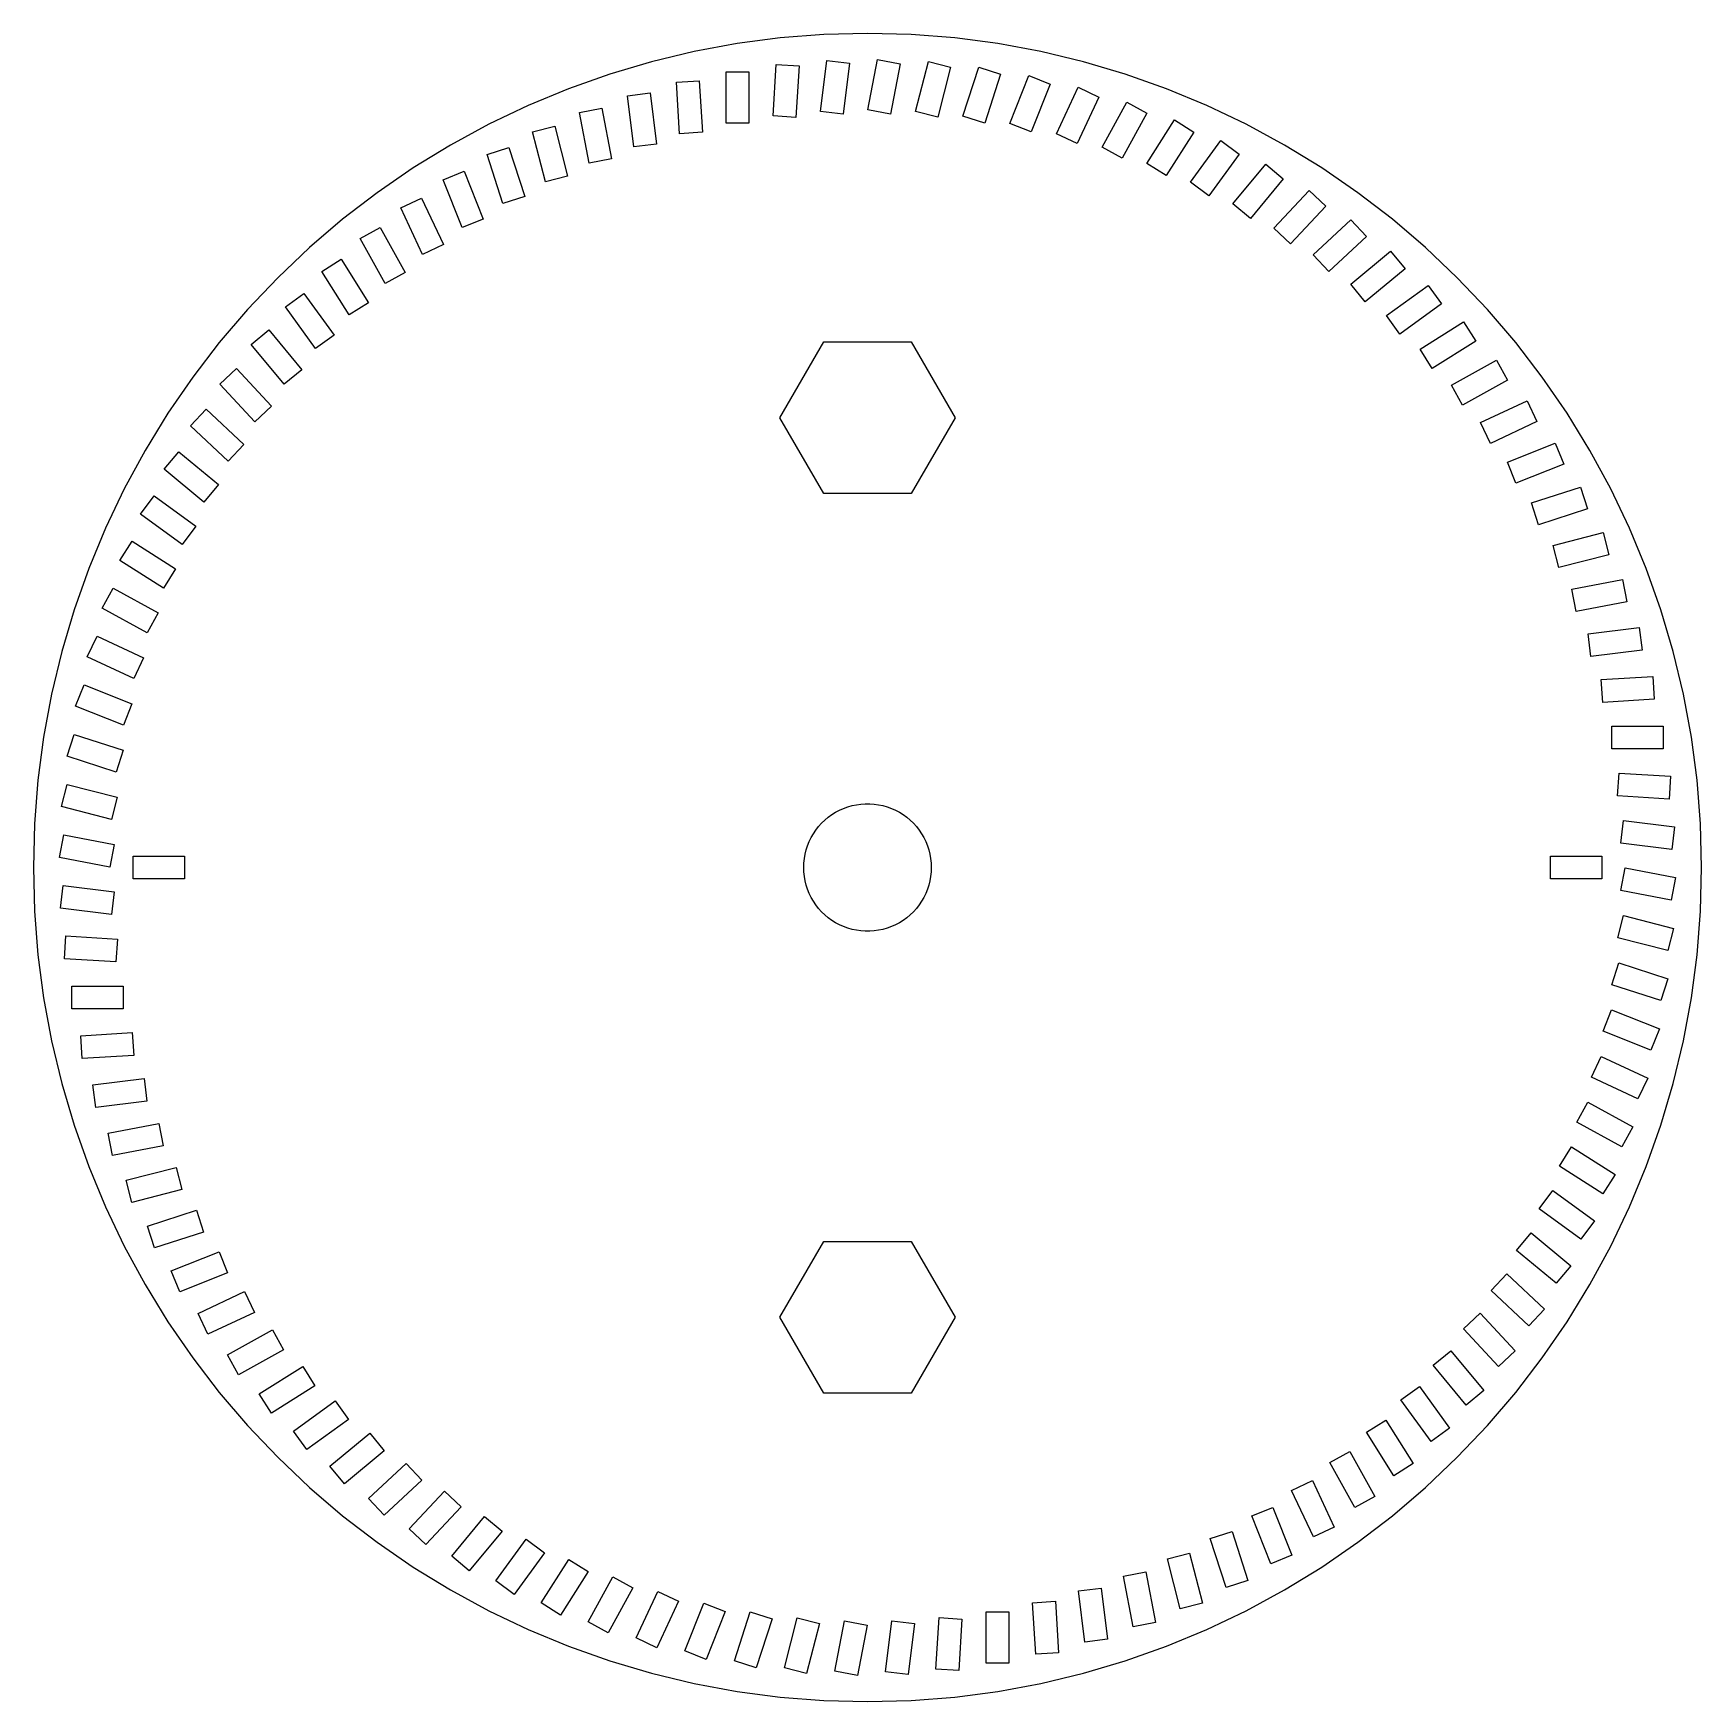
# Model space of a CAD drawing. Header units: metres. Extents: x -40.8 to 40.8, y -40.8 to 40.8.
import ezdxf

# ---------------------------------------------------------------- set-up
doc = ezdxf.new("R2010")
doc.units = ezdxf.units.M

msp = doc.modelspace()

# ---------------------------------------------------------------- linework, layer by layer
for p, q in [((0, 40.8), (-2.13531, 40.7441)), ((2.13531, 40.7441), (0, 40.8)), ((-6.38253, 40.2977), (-8.4828, 39.9084)), ((-4.26476, 40.5765), (-6.38253, 40.2977)), ((-2.13531, 40.7441), (-4.26476, 40.5765)), ((4.26476, 40.5765), (2.13531, 40.7441)), ((6.38253, 40.2977), (4.26476, 40.5765)), ((8.4828, 39.9084), (6.38253, 40.2977)), ((-10.5598, 39.4098), (-12.6079, 38.8031)), ((-8.4828, 39.9084), (-10.5598, 39.4098)), ((-4.62077, 36.7627), (-4.46254, 39.2777)), ((-4.46254, 39.2777), (-3.34475, 39.2074)), ((-3.34475, 39.2074), (-3.50298, 36.6924)), ((-2.3033, 36.9803), (-1.98746, 39.4804)), ((-1.98746, 39.4804), (-0.876295, 39.34)), ((-0.876295, 39.34), (-1.19213, 36.8399)), ((0.023252, 37.0519), (0.495453, 39.5273)), ((0.495453, 39.5273), (1.59561, 39.3174)), ((1.59561, 39.3174), (1.12341, 36.8421)), ((2.34972, 36.9774), (2.97641, 39.4182)), ((2.97641, 39.4182), (4.06123, 39.1397)), ((10.5598, 39.4098), (8.4828, 39.9084)), ((12.6079, 38.8031), (10.5598, 39.4098)), ((-12.6079, 38.8031), (-14.6214, 38.0901)), ((-9.35015, 38.4087), (-8.23236, 38.479)), ((-9.19192, 35.8937), (-9.35015, 38.4087)), ((-8.23236, 38.479), (-8.07413, 35.964)), ((-6.92, 36.4), (-6.92, 38.92)), ((-6.92, 38.92), (-5.8, 38.92)), ((-5.8, 38.92), (-5.8, 36.4)), ((4.06123, 39.1397), (3.43453, 36.6988)), ((4.66691, 36.7569), (5.44563, 39.1535)), ((5.44563, 39.1535), (6.51081, 38.8074)), ((6.51081, 38.8074), (5.73209, 36.4108)), ((6.96568, 36.3913), (7.89335, 38.7343)), ((7.89335, 38.7343), (8.9347, 38.322)), ((14.6214, 38.0901), (12.6079, 38.8031)), ((-14.6214, 38.0901), (-16.5949, 37.2727)), ((-11.7434, 37.7458), (-10.6322, 37.8862)), ((-11.4276, 35.2457), (-11.7434, 37.7458)), ((-10.6322, 37.8862), (-10.3164, 35.386)), ((8.9347, 38.322), (8.00703, 35.979)), ((9.23696, 35.8821), (10.3099, 38.1623)), ((11.3233, 37.6854), (10.2504, 35.4052)), ((10.3099, 38.1623), (11.3233, 37.6854)), ((16.5949, 37.2727), (14.6214, 38.0901)), ((-16.5949, 37.2727), (-18.5228, 36.3531)), ((-14.0903, 36.9339), (-12.9901, 37.1438)), ((-13.6181, 34.4586), (-14.0903, 36.9339)), ((-12.9901, 37.1438), (-12.5179, 34.6684)), ((-3.50298, 36.6924), (-4.62077, 36.7627)), ((-1.19213, 36.8399), (-2.3033, 36.9803)), ((1.12341, 36.8421), (0.023252, 37.0519)), ((3.43453, 36.6988), (2.34972, 36.9774)), ((5.73209, 36.4108), (4.66691, 36.7569)), ((11.4718, 35.2313), (12.6858, 37.4396)), ((13.6673, 36.9), (12.4533, 34.6917)), ((12.6858, 37.4396), (13.6673, 36.9)), ((18.5228, 36.3531), (16.5949, 37.2727)), ((-18.5228, 36.3531), (-20.4, 35.3338)), ((-16.3816, 35.9763), (-15.2968, 36.2549)), ((-15.7549, 33.5355), (-16.3816, 35.9763)), ((-15.2968, 36.2549), (-14.6701, 33.814)), ((-8.07413, 35.964), (-9.19192, 35.8937)), ((-5.8, 36.4), (-6.92, 36.4)), ((8.00703, 35.979), (6.96568, 36.3913)), ((13.6613, 34.4415), (15.0116, 36.5692)), ((15.9573, 35.969), (14.607, 33.8413)), ((15.0116, 36.5692), (15.9573, 35.969)), ((20.4, 35.3338), (18.5228, 36.3531)), ((-20.4, 35.3338), (-22.2213, 34.2178)), ((-18.6083, 34.8767), (-17.5431, 35.2228)), ((-17.5431, 35.2228), (-16.7643, 32.8262)), ((-10.3164, 35.386), (-11.4276, 35.2457)), ((10.2504, 35.4052), (9.23696, 35.8821)), ((12.4533, 34.6917), (11.4718, 35.2313)), ((15.797, 33.5157), (17.2782, 35.5544)), ((17.2782, 35.5544), (18.1843, 34.8961)), ((22.2213, 34.2178), (20.4, 35.3338)), ((-17.8295, 32.4801), (-18.6083, 34.8767)), ((-12.5179, 34.6684), (-13.6181, 34.4586)), ((14.607, 33.8413), (13.6613, 34.4415)), ((18.1843, 34.8961), (16.7031, 32.8574)), ((17.8703, 32.4577), (19.4766, 34.3993)), ((19.4766, 34.3993), (20.3396, 33.6854)), ((-22.2213, 34.2178), (-23.9816, 33.0079)), ((-20.7615, 33.6395), (-19.7201, 34.0518)), ((-19.8338, 31.2964), (-20.7615, 33.6395)), ((-19.7201, 34.0518), (-18.7924, 31.7087)), ((-14.6701, 33.814), (-15.7549, 33.5355)), ((16.7031, 32.8574), (15.797, 33.5157)), ((20.3396, 33.6854), (18.7333, 31.7437)), ((23.9816, 33.0079), (22.2213, 34.2178)), ((-23.9816, 33.0079), (-25.6763, 31.7076)), ((-22.8327, 32.2695), (-21.8193, 32.7463)), ((-21.8193, 32.7463), (-20.7464, 30.4662)), ((-16.7643, 32.8262), (-17.8295, 32.4801)), ((19.8731, 31.2715), (21.5981, 33.1085)), ((21.5981, 33.1085), (22.4146, 32.3418)), ((25.6763, 31.7076), (23.9816, 33.0079)), ((-21.7598, 29.9893), (-22.8327, 32.2695)), ((18.7333, 31.7437), (17.8703, 32.4577)), ((22.4146, 32.3418), (20.6895, 30.5048)), ((-25.6763, 31.7076), (-27.3005, 30.3203)), ((-24.8139, 30.7721), (-23.8324, 31.3117)), ((-23.8324, 31.3117), (-22.6184, 29.1034)), ((-18.7924, 31.7087), (-19.8338, 31.2964)), ((20.6895, 30.5048), (19.8731, 31.2715)), ((21.7974, 29.962), (23.6344, 31.687)), ((23.6344, 31.687), (24.4011, 30.8706)), ((27.3005, 30.3203), (25.6763, 31.7076)), ((-27.3005, 30.3203), (-28.85, 28.85)), ((-23.5999, 28.5638), (-24.8139, 30.7721)), ((-20.7464, 30.4662), (-21.7598, 29.9893)), ((24.4011, 30.8706), (22.5641, 29.1455)), ((28.85, 28.85), (27.3005, 30.3203)), ((-26.6971, 29.1533), (-25.7515, 29.7534)), ((-25.7515, 29.7534), (-24.4012, 27.6257)), ((22.5641, 29.1455), (21.7974, 29.962)), ((23.6357, 28.5342), (25.5774, 30.1405)), ((25.5774, 30.1405), (26.2913, 29.2775)), ((-28.85, 28.85), (-30.3203, 27.3005)), ((-25.3468, 27.0256), (-26.6971, 29.1533)), ((-22.6184, 29.1034), (-23.5999, 28.5638)), ((26.2913, 29.2775), (24.3496, 27.6712)), ((30.3203, 27.3005), (28.85, 28.85)), ((-28.475, 27.4195), (-27.5689, 28.0778)), ((-27.5689, 28.0778), (-26.0877, 26.0391)), ((24.3496, 27.6712), (23.6357, 28.5342)), ((25.3807, 26.9938), (27.4195, 28.475)), ((27.4195, 28.475), (28.0778, 27.5689)), ((-30.3203, 27.3005), (-31.7076, 25.6763)), ((-26.9938, 25.3807), (-28.475, 27.4195)), ((-24.4012, 27.6257), (-25.3468, 27.0256)), ((26.0391, 26.0877), (25.3807, 26.9938)), ((28.0778, 27.5689), (26.0391, 26.0877)), ((31.7076, 25.6763), (30.3203, 27.3005)), ((-30.1405, 25.5774), (-29.2775, 26.2913)), ((-29.2775, 26.2913), (-27.6712, 24.3496)), ((27.0256, 25.3468), (29.1533, 26.6971)), ((29.1533, 26.6971), (29.7534, 25.7515)), ((-31.7076, 25.6763), (-33.0079, 23.9816)), ((-28.5342, 23.6357), (-30.1405, 25.5774)), ((-26.0877, 26.0391), (-26.9938, 25.3807)), ((-4.28, 22), (-2.14, 25.7066)), ((-2.14, 25.7066), (2.14, 25.7066)), ((2.14, 25.7066), (4.28, 22)), ((27.6257, 24.4012), (27.0256, 25.3468)), ((29.7534, 25.7515), (27.6257, 24.4012)), ((33.0079, 23.9816), (31.7076, 25.6763)), ((28.5638, 23.5999), (30.7721, 24.8139)), ((30.7721, 24.8139), (31.3117, 23.8324)), ((-33.0079, 23.9816), (-34.2178, 22.2213)), ((-31.687, 23.6344), (-30.8706, 24.4011)), ((-30.8706, 24.4011), (-29.1455, 22.5641)), ((-27.6712, 24.3496), (-28.5342, 23.6357)), ((31.3117, 23.8324), (29.1034, 22.6184)), ((34.2178, 22.2213), (33.0079, 23.9816)), ((-29.962, 21.7974), (-31.687, 23.6344)), ((29.1034, 22.6184), (28.5638, 23.5999)), ((-34.2178, 22.2213), (-35.3338, 20.4)), ((-33.1085, 21.5981), (-32.3418, 22.4146)), ((-32.3418, 22.4146), (-30.5048, 20.6895)), ((-29.1455, 22.5641), (-29.962, 21.7974)), ((29.9893, 21.7598), (32.2695, 22.8327)), ((32.2695, 22.8327), (32.7463, 21.8193)), ((35.3338, 20.4), (34.2178, 22.2213)), ((-31.2715, 19.8731), (-33.1085, 21.5981)), ((-2.14, 18.2934), (-4.28, 22)), ((4.28, 22), (2.14, 18.2934)), ((30.4662, 20.7464), (29.9893, 21.7598)), ((32.7463, 21.8193), (30.4662, 20.7464)), ((-35.3338, 20.4), (-36.3531, 18.5228)), ((-30.5048, 20.6895), (-31.2715, 19.8731)), ((31.2964, 19.8338), (33.6395, 20.7615)), ((33.6395, 20.7615), (34.0518, 19.7201)), ((36.3531, 18.5228), (35.3338, 20.4)), ((-34.3993, 19.4766), (-33.6854, 20.3396)), ((-33.6854, 20.3396), (-31.7437, 18.7333)), ((31.7087, 18.7924), (31.2964, 19.8338)), ((34.0518, 19.7201), (31.7087, 18.7924)), ((-32.4577, 17.8703), (-34.3993, 19.4766)), ((-36.3531, 18.5228), (-37.2727, 16.5949)), ((-35.5544, 17.2782), (-34.8961, 18.1843)), ((-34.8961, 18.1843), (-32.8574, 16.7031)), ((-31.7437, 18.7333), (-32.4577, 17.8703)), ((2.14, 18.2934), (-2.14, 18.2934)), ((32.4801, 17.8295), (34.8767, 18.6083)), ((34.8767, 18.6083), (35.2228, 17.5431)), ((37.2727, 16.5949), (36.3531, 18.5228)), ((-33.5157, 15.797), (-35.5544, 17.2782)), ((32.8262, 16.7643), (32.4801, 17.8295)), ((35.2228, 17.5431), (32.8262, 16.7643)), ((-37.2727, 16.5949), (-38.0901, 14.6214)), ((-32.8574, 16.7031), (-33.5157, 15.797)), ((33.5355, 15.7549), (35.9763, 16.3816)), ((35.9763, 16.3816), (36.2549, 15.2968)), ((38.0901, 14.6214), (37.2727, 16.5949)), ((-36.5692, 15.0116), (-35.969, 15.9573)), ((-35.969, 15.9573), (-33.8413, 14.607)), ((33.814, 14.6701), (33.5355, 15.7549)), ((-34.4415, 13.6613), (-36.5692, 15.0116)), ((36.2549, 15.2968), (33.814, 14.6701)), ((-38.0901, 14.6214), (-38.8031, 12.6079)), ((-33.8413, 14.607), (-34.4415, 13.6613)), ((34.4586, 13.6181), (36.9339, 14.0903)), ((36.9339, 14.0903), (37.1438, 12.9901)), ((38.8031, 12.6079), (38.0901, 14.6214)), ((-37.4396, 12.6858), (-36.9, 13.6673)), ((-36.9, 13.6673), (-34.6917, 12.4533)), ((34.6684, 12.5179), (34.4586, 13.6181)), ((-38.8031, 12.6079), (-39.4098, 10.5598)), ((-35.2313, 11.4718), (-37.4396, 12.6858)), ((-34.6917, 12.4533), (-35.2313, 11.4718)), ((37.1438, 12.9901), (34.6684, 12.5179)), ((39.4098, 10.5598), (38.8031, 12.6079)), ((35.2457, 11.4276), (37.7458, 11.7434)), ((35.386, 10.3164), (35.2457, 11.4276)), ((37.7458, 11.7434), (37.8862, 10.6322)), ((-38.1623, 10.3099), (-37.6854, 11.3233)), ((-37.6854, 11.3233), (-35.4052, 10.2504)), ((37.8862, 10.6322), (35.386, 10.3164)), ((-39.4098, 10.5598), (-39.9084, 8.4828)), ((-35.8821, 9.23696), (-38.1623, 10.3099)), ((-35.4052, 10.2504), (-35.8821, 9.23696)), ((39.9084, 8.4828), (39.4098, 10.5598)), ((35.8937, 9.19192), (38.4087, 9.35015)), ((35.964, 8.07413), (35.8937, 9.19192)), ((38.4087, 9.35015), (38.479, 8.23236)), ((-39.9084, 8.4828), (-40.2977, 6.38253)), ((-38.7343, 7.89335), (-38.322, 8.9347)), ((-38.322, 8.9347), (-35.979, 8.00703)), ((38.479, 8.23236), (35.964, 8.07413)), ((40.2977, 6.38253), (39.9084, 8.4828)), ((-36.3913, 6.96568), (-38.7343, 7.89335)), ((-35.979, 8.00703), (-36.3913, 6.96568)), ((36.4, 5.8), (36.4, 6.92)), ((36.4, 6.92), (38.92, 6.92)), ((38.92, 6.92), (38.92, 5.8)), ((-40.2977, 6.38253), (-40.5765, 4.26476)), ((-39.1535, 5.44563), (-38.8074, 6.51081)), ((-38.8074, 6.51081), (-36.4108, 5.73209)), ((-36.4108, 5.73209), (-36.7569, 4.66691)), ((38.92, 5.8), (36.4, 5.8)), ((40.5765, 4.26476), (40.2977, 6.38253)), ((-36.7569, 4.66691), (-39.1535, 5.44563)), ((-40.5765, 4.26476), (-40.7441, 2.13531)), ((36.6924, 3.50298), (36.7627, 4.62077)), ((36.7627, 4.62077), (39.2777, 4.46254)), ((39.2777, 4.46254), (39.2074, 3.34475)), ((40.7441, 2.13531), (40.5765, 4.26476)), ((-39.4182, 2.97641), (-39.1397, 4.06123)), ((-39.1397, 4.06123), (-36.6988, 3.43453)), ((-36.6988, 3.43453), (-36.9774, 2.34972)), ((39.2074, 3.34475), (36.6924, 3.50298)), ((-36.9774, 2.34972), (-39.4182, 2.97641)), ((-2.08769, 2.31861), (-1.92086, 2.45859)), ((-1.92086, 2.45859), (-1.74468, 2.5866)), ((-1.74468, 2.5866), (-1.56, 2.702)), ((-1.56, 2.702), (-1.36772, 2.80424)), ((-1.36772, 2.80424), (-1.16877, 2.89281)), ((-1.16877, 2.89281), (-0.964132, 2.9673)), ((-0.964132, 2.9673), (-0.754796, 3.02732)), ((-0.754796, 3.02732), (-0.541781, 3.0726)), ((-0.541781, 3.0726), (-0.326128, 3.10291)), ((-0.326128, 3.10291), (-0.108886, 3.1181)), ((-0.108886, 3.1181), (0.108886, 3.1181)), ((0.108886, 3.1181), (0.326128, 3.10291)), ((0.326128, 3.10291), (0.541781, 3.0726)), ((0.541781, 3.0726), (0.754796, 3.02732)), ((0.754796, 3.02732), (0.964132, 2.9673)), ((0.964132, 2.9673), (1.16877, 2.89281)), ((1.16877, 2.89281), (1.36772, 2.80424)), ((1.36772, 2.80424), (1.56, 2.702)), ((1.56, 2.702), (1.74468, 2.5866)), ((1.74468, 2.5866), (1.92086, 2.45859)), ((1.92086, 2.45859), (2.08769, 2.31861)), ((-40.7441, 2.13531), (-40.8, 0)), ((-2.7548, 1.46475), (-2.64591, 1.65335)), ((-2.64591, 1.65335), (-2.52413, 1.83389)), ((-2.52413, 1.83389), (-2.39006, 2.0055)), ((-2.39006, 2.0055), (-2.24434, 2.16733)), ((-2.24434, 2.16733), (-2.08769, 2.31861)), ((2.08769, 2.31861), (2.24434, 2.16733)), ((2.24434, 2.16733), (2.39006, 2.0055)), ((2.39006, 2.0055), (2.52413, 1.83389)), ((2.52413, 1.83389), (2.64591, 1.65335)), ((2.64591, 1.65335), (2.7548, 1.46475)), ((36.8399, 1.19213), (36.9803, 2.3033)), ((36.9803, 2.3033), (39.4804, 1.98746)), ((39.4804, 1.98746), (39.34, 0.876295)), ((40.8, 0), (40.7441, 2.13531)), ((-39.5273, 0.495453), (-39.3174, 1.59561)), ((-39.3174, 1.59561), (-36.8421, 1.12341)), ((-36.8421, 1.12341), (-37.0519, 0.023252)), ((-3.05182, 0.648684), (-2.99914, 0.859988)), ((-2.99914, 0.859988), (-2.93184, 1.0671)), ((-2.93184, 1.0671), (-2.85026, 1.26902)), ((-2.85026, 1.26902), (-2.7548, 1.46475)), ((2.7548, 1.46475), (2.85026, 1.26902)), ((2.85026, 1.26902), (2.93184, 1.0671)), ((2.93184, 1.0671), (2.99914, 0.859988)), ((2.99914, 0.859988), (3.05182, 0.648684)), ((39.34, 0.876295), (36.8399, 1.19213)), ((-40.8, 0), (-40.7441, -2.13531)), ((-37.0519, 0.023252), (-39.5273, 0.495453)), ((-35.92, -0.559999), (-35.92, 0.559999)), ((-35.92, 0.559999), (-33.4, 0.559999)), ((-33.4, 0.559999), (-33.4, -0.559999)), ((-3.12, 0), (-3.1124, 0.21764)), ((-3.1124, -0.21764), (-3.12, 0)), ((-3.1124, 0.21764), (-3.08964, 0.434219)), ((-3.08964, 0.434219), (-3.05182, 0.648684)), ((3.05182, 0.648684), (3.08964, 0.434219)), ((3.08964, 0.434219), (3.1124, 0.21764)), ((3.1124, 0.21764), (3.12, 0)), ((3.12, 0), (3.1124, -0.21764)), ((33.4, -0.559999), (33.4, 0.559999)), ((33.4, 0.559999), (35.92, 0.559999)), ((35.92, 0.559999), (35.92, -0.559999)), ((40.7441, -2.13531), (40.8, 0)), ((-33.4, -0.559999), (-35.92, -0.559999)), ((-3.08964, -0.434219), (-3.1124, -0.21764)), ((-3.05182, -0.648684), (-3.08964, -0.434219)), ((-2.99914, -0.859988), (-3.05182, -0.648684)), ((3.05182, -0.648684), (2.99914, -0.859988)), ((3.08964, -0.434219), (3.05182, -0.648684)), ((3.1124, -0.21764), (3.08964, -0.434219)), ((35.92, -0.559999), (33.4, -0.559999)), ((36.8421, -1.12341), (37.0519, -0.023252)), ((37.0519, -0.023252), (39.5273, -0.495453)), ((39.5273, -0.495453), (39.3174, -1.59561)), ((-39.4804, -1.98746), (-39.34, -0.876295)), ((-39.34, -0.876295), (-36.8399, -1.19213)), ((-36.8399, -1.19213), (-36.9803, -2.3033)), ((-2.93184, -1.0671), (-2.99914, -0.859988)), ((-2.85026, -1.26902), (-2.93184, -1.0671)), ((-2.7548, -1.46475), (-2.85026, -1.26902)), ((-2.64591, -1.65335), (-2.7548, -1.46475)), ((2.7548, -1.46475), (2.64591, -1.65335)), ((2.85026, -1.26902), (2.7548, -1.46475)), ((2.93184, -1.0671), (2.85026, -1.26902)), ((2.99914, -0.859988), (2.93184, -1.0671)), ((39.3174, -1.59561), (36.8421, -1.12341)), ((-40.7441, -2.13531), (-40.5765, -4.26476)), ((-36.9803, -2.3033), (-39.4804, -1.98746)), ((-2.52413, -1.83389), (-2.64591, -1.65335)), ((-2.39006, -2.0055), (-2.52413, -1.83389)), ((-2.24434, -2.16733), (-2.39006, -2.0055)), ((-2.08769, -2.31861), (-2.24434, -2.16733)), ((-1.92086, -2.45859), (-2.08769, -2.31861)), ((2.08769, -2.31861), (1.92086, -2.45859)), ((2.24434, -2.16733), (2.08769, -2.31861)), ((2.39006, -2.0055), (2.24434, -2.16733)), ((2.52413, -1.83389), (2.39006, -2.0055)), ((2.64591, -1.65335), (2.52413, -1.83389)), ((36.6988, -3.43453), (36.9774, -2.34972)), ((36.9774, -2.34972), (39.4182, -2.97641)), ((40.5765, -4.26476), (40.7441, -2.13531)), ((-1.74468, -2.5866), (-1.92086, -2.45859)), ((-1.56, -2.702), (-1.74468, -2.5866)), ((-1.36772, -2.80424), (-1.56, -2.702)), ((-1.16877, -2.89281), (-1.36772, -2.80424)), ((-0.964132, -2.9673), (-1.16877, -2.89281)), ((-0.754796, -3.02732), (-0.964132, -2.9673)), ((-0.541781, -3.0726), (-0.754796, -3.02732)), ((-0.326128, -3.10291), (-0.541781, -3.0726)), ((-0.108886, -3.1181), (-0.326128, -3.10291)), ((0.108886, -3.1181), (-0.108886, -3.1181)), ((0.326128, -3.10291), (0.108886, -3.1181)), ((0.541781, -3.0726), (0.326128, -3.10291)), ((0.754796, -3.02732), (0.541781, -3.0726)), ((0.964132, -2.9673), (0.754796, -3.02732)), ((1.16877, -2.89281), (0.964132, -2.9673)), ((1.36772, -2.80424), (1.16877, -2.89281)), ((1.56, -2.702), (1.36772, -2.80424)), ((1.74468, -2.5866), (1.56, -2.702)), ((1.92086, -2.45859), (1.74468, -2.5866)), ((39.4182, -2.97641), (39.1397, -4.06123)), ((-39.2777, -4.46254), (-39.2074, -3.34475)), ((-39.2074, -3.34475), (-36.6924, -3.50298)), ((-36.6924, -3.50298), (-36.7627, -4.62077)), ((39.1397, -4.06123), (36.6988, -3.43453)), ((-40.5765, -4.26476), (-40.2977, -6.38253)), ((-36.7627, -4.62077), (-39.2777, -4.46254)), ((36.4108, -5.73209), (36.7569, -4.66691)), ((36.7569, -4.66691), (39.1535, -5.44563)), ((40.2977, -6.38253), (40.5765, -4.26476)), ((39.1535, -5.44563), (38.8074, -6.51081)), ((-40.2977, -6.38253), (-39.9084, -8.4828)), ((-38.92, -6.92), (-38.92, -5.8)), ((-38.92, -5.8), (-36.4, -5.8)), ((-36.4, -5.8), (-36.4, -6.92)), ((38.8074, -6.51081), (36.4108, -5.73209)), ((39.9084, -8.4828), (40.2977, -6.38253)), ((-36.4, -6.92), (-38.92, -6.92)), ((35.979, -8.00703), (36.3913, -6.96568)), ((36.3913, -6.96568), (38.7343, -7.89335)), ((-38.479, -8.23236), (-35.964, -8.07413)), ((-35.964, -8.07413), (-35.8937, -9.19192)), ((38.322, -8.9347), (35.979, -8.00703)), ((38.7343, -7.89335), (38.322, -8.9347)), ((-39.9084, -8.4828), (-39.4098, -10.5598)), ((-38.4087, -9.35015), (-38.479, -8.23236)), ((39.4098, -10.5598), (39.9084, -8.4828)), ((-35.8937, -9.19192), (-38.4087, -9.35015)), ((35.4052, -10.2504), (35.8821, -9.23696)), ((35.8821, -9.23696), (38.1623, -10.3099)), ((-39.4098, -10.5598), (-38.8031, -12.6079)), ((-37.8862, -10.6322), (-35.386, -10.3164)), ((-35.386, -10.3164), (-35.2457, -11.4276)), ((37.6854, -11.3233), (35.4052, -10.2504)), ((38.1623, -10.3099), (37.6854, -11.3233)), ((38.8031, -12.6079), (39.4098, -10.5598)), ((-37.7458, -11.7434), (-37.8862, -10.6322)), ((-35.2457, -11.4276), (-37.7458, -11.7434)), ((34.6917, -12.4533), (35.2313, -11.4718)), ((35.2313, -11.4718), (37.4396, -12.6858)), ((-38.8031, -12.6079), (-38.0901, -14.6214)), ((-37.1438, -12.9901), (-34.6684, -12.5179)), ((-36.9339, -14.0903), (-37.1438, -12.9901)), ((-34.6684, -12.5179), (-34.4586, -13.6181)), ((36.9, -13.6673), (34.6917, -12.4533)), ((37.4396, -12.6858), (36.9, -13.6673)), ((38.0901, -14.6214), (38.8031, -12.6079)), ((-34.4586, -13.6181), (-36.9339, -14.0903)), ((33.8413, -14.607), (34.4415, -13.6613)), ((34.4415, -13.6613), (36.5692, -15.0116)), ((-38.0901, -14.6214), (-37.2727, -16.5949)), ((-36.2549, -15.2968), (-33.814, -14.6701)), ((-33.814, -14.6701), (-33.5355, -15.7549)), ((35.969, -15.9573), (33.8413, -14.607)), ((37.2727, -16.5949), (38.0901, -14.6214)), ((-35.9763, -16.3816), (-36.2549, -15.2968)), ((36.5692, -15.0116), (35.969, -15.9573)), ((-33.5355, -15.7549), (-35.9763, -16.3816)), ((32.8574, -16.7031), (33.5157, -15.797)), ((33.5157, -15.797), (35.5544, -17.2782)), ((-37.2727, -16.5949), (-36.3531, -18.5228)), ((-35.2228, -17.5431), (-32.8262, -16.7643)), ((-32.8262, -16.7643), (-32.4801, -17.8295)), ((34.8961, -18.1843), (32.8574, -16.7031)), ((36.3531, -18.5228), (37.2727, -16.5949)), ((-34.8767, -18.6083), (-35.2228, -17.5431)), ((-32.4801, -17.8295), (-34.8767, -18.6083)), ((31.7437, -18.7333), (32.4577, -17.8703)), ((32.4577, -17.8703), (34.3993, -19.4766)), ((35.5544, -17.2782), (34.8961, -18.1843)), ((-36.3531, -18.5228), (-35.3338, -20.4)), ((-4.28, -22), (-2.14, -18.2934)), ((-2.14, -18.2934), (2.14, -18.2934)), ((2.14, -18.2934), (4.28, -22)), ((33.6854, -20.3396), (31.7437, -18.7333)), ((35.3338, -20.4), (36.3531, -18.5228)), ((-34.0518, -19.7201), (-31.7087, -18.7924)), ((-31.7087, -18.7924), (-31.2964, -19.8338)), ((34.3993, -19.4766), (33.6854, -20.3396)), ((-35.3338, -20.4), (-34.2178, -22.2213)), ((-33.6395, -20.7615), (-34.0518, -19.7201)), ((-31.2964, -19.8338), (-33.6395, -20.7615)), ((30.5048, -20.6895), (31.2715, -19.8731)), ((31.2715, -19.8731), (33.1085, -21.5981)), ((34.2178, -22.2213), (35.3338, -20.4)), ((-32.7463, -21.8193), (-30.4662, -20.7464)), ((-30.4662, -20.7464), (-29.9893, -21.7598)), ((32.3418, -22.4146), (30.5048, -20.6895)), ((-32.2695, -22.8327), (-32.7463, -21.8193)), ((-29.9893, -21.7598), (-32.2695, -22.8327)), ((-2.14, -25.7066), (-4.28, -22)), ((4.28, -22), (2.14, -25.7066)), ((29.1455, -22.5641), (29.962, -21.7974)), ((29.962, -21.7974), (31.687, -23.6344)), ((33.1085, -21.5981), (32.3418, -22.4146)), ((-34.2178, -22.2213), (-33.0079, -23.9816)), ((-31.3117, -23.8324), (-29.1034, -22.6184)), ((-29.1034, -22.6184), (-28.5638, -23.5999)), ((30.8706, -24.4011), (29.1455, -22.5641)), ((33.0079, -23.9816), (34.2178, -22.2213)), ((-28.5638, -23.5999), (-30.7721, -24.8139)), ((27.6712, -24.3496), (28.5342, -23.6357)), ((28.5342, -23.6357), (30.1405, -25.5774)), ((31.687, -23.6344), (30.8706, -24.4011)), ((-33.0079, -23.9816), (-31.7076, -25.6763)), ((-30.7721, -24.8139), (-31.3117, -23.8324)), ((-29.7534, -25.7515), (-27.6257, -24.4012)), ((-27.6257, -24.4012), (-27.0256, -25.3468)), ((29.2775, -26.2913), (27.6712, -24.3496)), ((31.7076, -25.6763), (33.0079, -23.9816)), ((-31.7076, -25.6763), (-30.3203, -27.3005)), ((-29.1533, -26.6971), (-29.7534, -25.7515)), ((-27.0256, -25.3468), (-29.1533, -26.6971)), ((-28.0778, -27.5689), (-26.0391, -26.0877)), ((-26.0391, -26.0877), (-25.3807, -26.9938)), ((2.14, -25.7066), (-2.14, -25.7066)), ((26.0877, -26.0391), (26.9938, -25.3807)), ((27.5689, -28.0778), (26.0877, -26.0391)), ((26.9938, -25.3807), (28.475, -27.4195)), ((30.1405, -25.5774), (29.2775, -26.2913)), ((30.3203, -27.3005), (31.7076, -25.6763)), ((-30.3203, -27.3005), (-28.85, -28.85)), ((-27.4195, -28.475), (-28.0778, -27.5689)), ((-25.3807, -26.9938), (-27.4195, -28.475)), ((-26.2913, -29.2775), (-24.3496, -27.6712)), ((-24.3496, -27.6712), (-23.6357, -28.5342)), ((24.4012, -27.6257), (25.3468, -27.0256)), ((25.7515, -29.7534), (24.4012, -27.6257)), ((25.3468, -27.0256), (26.6971, -29.1533)), ((28.475, -27.4195), (27.5689, -28.0778)), ((28.85, -28.85), (30.3203, -27.3005)), ((-23.6357, -28.5342), (-25.5774, -30.1405)), ((-28.85, -28.85), (-27.3005, -30.3203)), ((-25.5774, -30.1405), (-26.2913, -29.2775)), ((-24.4011, -30.8706), (-22.5641, -29.1455)), ((-22.5641, -29.1455), (-21.7974, -29.962)), ((22.6184, -29.1034), (23.5999, -28.5638)), ((23.8324, -31.3117), (22.6184, -29.1034)), ((23.5999, -28.5638), (24.8139, -30.7721)), ((26.6971, -29.1533), (25.7515, -29.7534)), ((27.3005, -30.3203), (28.85, -28.85)), ((-21.7974, -29.962), (-23.6344, -31.687)), ((20.7464, -30.4662), (21.7598, -29.9893)), ((21.7598, -29.9893), (22.8327, -32.2695)), ((-27.3005, -30.3203), (-25.6763, -31.7076)), ((-23.6344, -31.687), (-24.4011, -30.8706)), ((-22.4146, -32.3418), (-20.6895, -30.5048)), ((-20.6895, -30.5048), (-19.8731, -31.2715)), ((21.8193, -32.7463), (20.7464, -30.4662)), ((24.8139, -30.7721), (23.8324, -31.3117)), ((25.6763, -31.7076), (27.3005, -30.3203)), ((-25.6763, -31.7076), (-23.9816, -33.0079)), ((-19.8731, -31.2715), (-21.5981, -33.1085)), ((-20.3396, -33.6854), (-18.7333, -31.7437)), ((-18.7333, -31.7437), (-17.8703, -32.4577)), ((18.7924, -31.7087), (19.8338, -31.2964)), ((19.7201, -34.0518), (18.7924, -31.7087)), ((19.8338, -31.2964), (20.7615, -33.6395)), ((23.9816, -33.0079), (25.6763, -31.7076)), ((-21.5981, -33.1085), (-22.4146, -32.3418)), ((-17.8703, -32.4577), (-19.4766, -34.3993)), ((16.7643, -32.8262), (17.8295, -32.4801)), ((17.8295, -32.4801), (18.6083, -34.8767)), ((22.8327, -32.2695), (21.8193, -32.7463)), ((-23.9816, -33.0079), (-22.2213, -34.2178)), ((-18.1843, -34.8961), (-16.7031, -32.8574)), ((-16.7031, -32.8574), (-15.797, -33.5157)), ((17.5431, -35.2228), (16.7643, -32.8262)), ((22.2213, -34.2178), (23.9816, -33.0079)), ((-22.2213, -34.2178), (-20.4, -35.3338)), ((-19.4766, -34.3993), (-20.3396, -33.6854)), ((-15.797, -33.5157), (-17.2782, -35.5544)), ((-15.9573, -35.969), (-14.607, -33.8413)), ((-14.607, -33.8413), (-13.6613, -34.4415)), ((14.6701, -33.814), (15.7549, -33.5355)), ((15.2968, -36.2549), (14.6701, -33.814)), ((15.7549, -33.5355), (16.3816, -35.9763)), ((20.7615, -33.6395), (19.7201, -34.0518)), ((20.4, -35.3338), (22.2213, -34.2178)), ((-17.2782, -35.5544), (-18.1843, -34.8961)), ((-13.6613, -34.4415), (-15.0116, -36.5692)), ((-13.6673, -36.9), (-12.4533, -34.6917)), ((-12.4533, -34.6917), (-11.4718, -35.2313)), ((12.5179, -34.6684), (13.6181, -34.4586)), ((12.9901, -37.1438), (12.5179, -34.6684)), ((13.6181, -34.4586), (14.0903, -36.9339)), ((18.6083, -34.8767), (17.5431, -35.2228)), ((-20.4, -35.3338), (-18.5228, -36.3531)), ((-11.4718, -35.2313), (-12.6858, -37.4396)), ((-11.3233, -37.6854), (-10.2504, -35.4052)), ((-9.23696, -35.8821), (-10.3099, -38.1623)), ((-10.2504, -35.4052), (-9.23696, -35.8821)), ((8.07413, -35.964), (9.19192, -35.8937)), ((9.19192, -35.8937), (9.35015, -38.4087)), ((10.3164, -35.386), (11.4276, -35.2457)), ((10.6322, -37.8862), (10.3164, -35.386)), ((11.4276, -35.2457), (11.7434, -37.7458)), ((18.5228, -36.3531), (20.4, -35.3338)), ((-18.5228, -36.3531), (-16.5949, -37.2727)), ((-15.0116, -36.5692), (-15.9573, -35.969)), ((-8.9347, -38.322), (-8.00703, -35.979)), ((-8.00703, -35.979), (-6.96568, -36.3913)), ((-6.96568, -36.3913), (-7.89335, -38.7343)), ((-6.51081, -38.8074), (-5.73209, -36.4108)), ((-5.73209, -36.4108), (-4.66691, -36.7569)), ((-4.06123, -39.1397), (-3.43453, -36.6988)), ((-3.43453, -36.6988), (-2.34972, -36.9774)), ((3.34475, -39.2074), (3.50298, -36.6924)), ((3.50298, -36.6924), (4.62077, -36.7627)), ((5.8, -38.92), (5.8, -36.4)), ((5.8, -36.4), (6.92, -36.4)), ((6.92, -36.4), (6.92, -38.92)), ((8.23236, -38.479), (8.07413, -35.964)), ((16.3816, -35.9763), (15.2968, -36.2549)), ((16.5949, -37.2727), (18.5228, -36.3531)), ((-16.5949, -37.2727), (-14.6214, -38.0901)), ((-12.6858, -37.4396), (-13.6673, -36.9)), ((-4.66691, -36.7569), (-5.44563, -39.1535)), ((-2.34972, -36.9774), (-2.97641, -39.4182)), ((-1.59561, -39.3174), (-1.12341, -36.8421)), ((-1.12341, -36.8421), (-0.023252, -37.0519)), ((-0.023252, -37.0519), (-0.495453, -39.5273)), ((0.876295, -39.34), (1.19213, -36.8399)), ((1.19213, -36.8399), (2.3033, -36.9803)), ((2.3033, -36.9803), (1.98746, -39.4804)), ((4.62077, -36.7627), (4.46254, -39.2777)), ((14.0903, -36.9339), (12.9901, -37.1438)), ((14.6214, -38.0901), (16.5949, -37.2727)), ((-14.6214, -38.0901), (-12.6079, -38.8031)), ((-10.3099, -38.1623), (-11.3233, -37.6854)), ((-7.89335, -38.7343), (-8.9347, -38.322)), ((11.7434, -37.7458), (10.6322, -37.8862)), ((12.6079, -38.8031), (14.6214, -38.0901)), ((-12.6079, -38.8031), (-10.5598, -39.4098)), ((-5.44563, -39.1535), (-6.51081, -38.8074)), ((-2.97641, -39.4182), (-4.06123, -39.1397)), ((6.92, -38.92), (5.8, -38.92)), ((9.35015, -38.4087), (8.23236, -38.479)), ((10.5598, -39.4098), (12.6079, -38.8031)), ((-10.5598, -39.4098), (-8.4828, -39.9084)), ((-8.4828, -39.9084), (-6.38253, -40.2977)), ((-0.495453, -39.5273), (-1.59561, -39.3174)), ((1.98746, -39.4804), (0.876295, -39.34)), ((4.46254, -39.2777), (3.34475, -39.2074)), ((6.38253, -40.2977), (8.4828, -39.9084)), ((8.4828, -39.9084), (10.5598, -39.4098)), ((-6.38253, -40.2977), (-4.26476, -40.5765)), ((-4.26476, -40.5765), (-2.13531, -40.7441)), ((-2.13531, -40.7441), (0, -40.8)), ((0, -40.8), (2.13531, -40.7441)), ((2.13531, -40.7441), (4.26476, -40.5765)), ((4.26476, -40.5765), (6.38253, -40.2977))]:
    msp.add_line(p, q)

doc.saveas('drawing.dxf')
